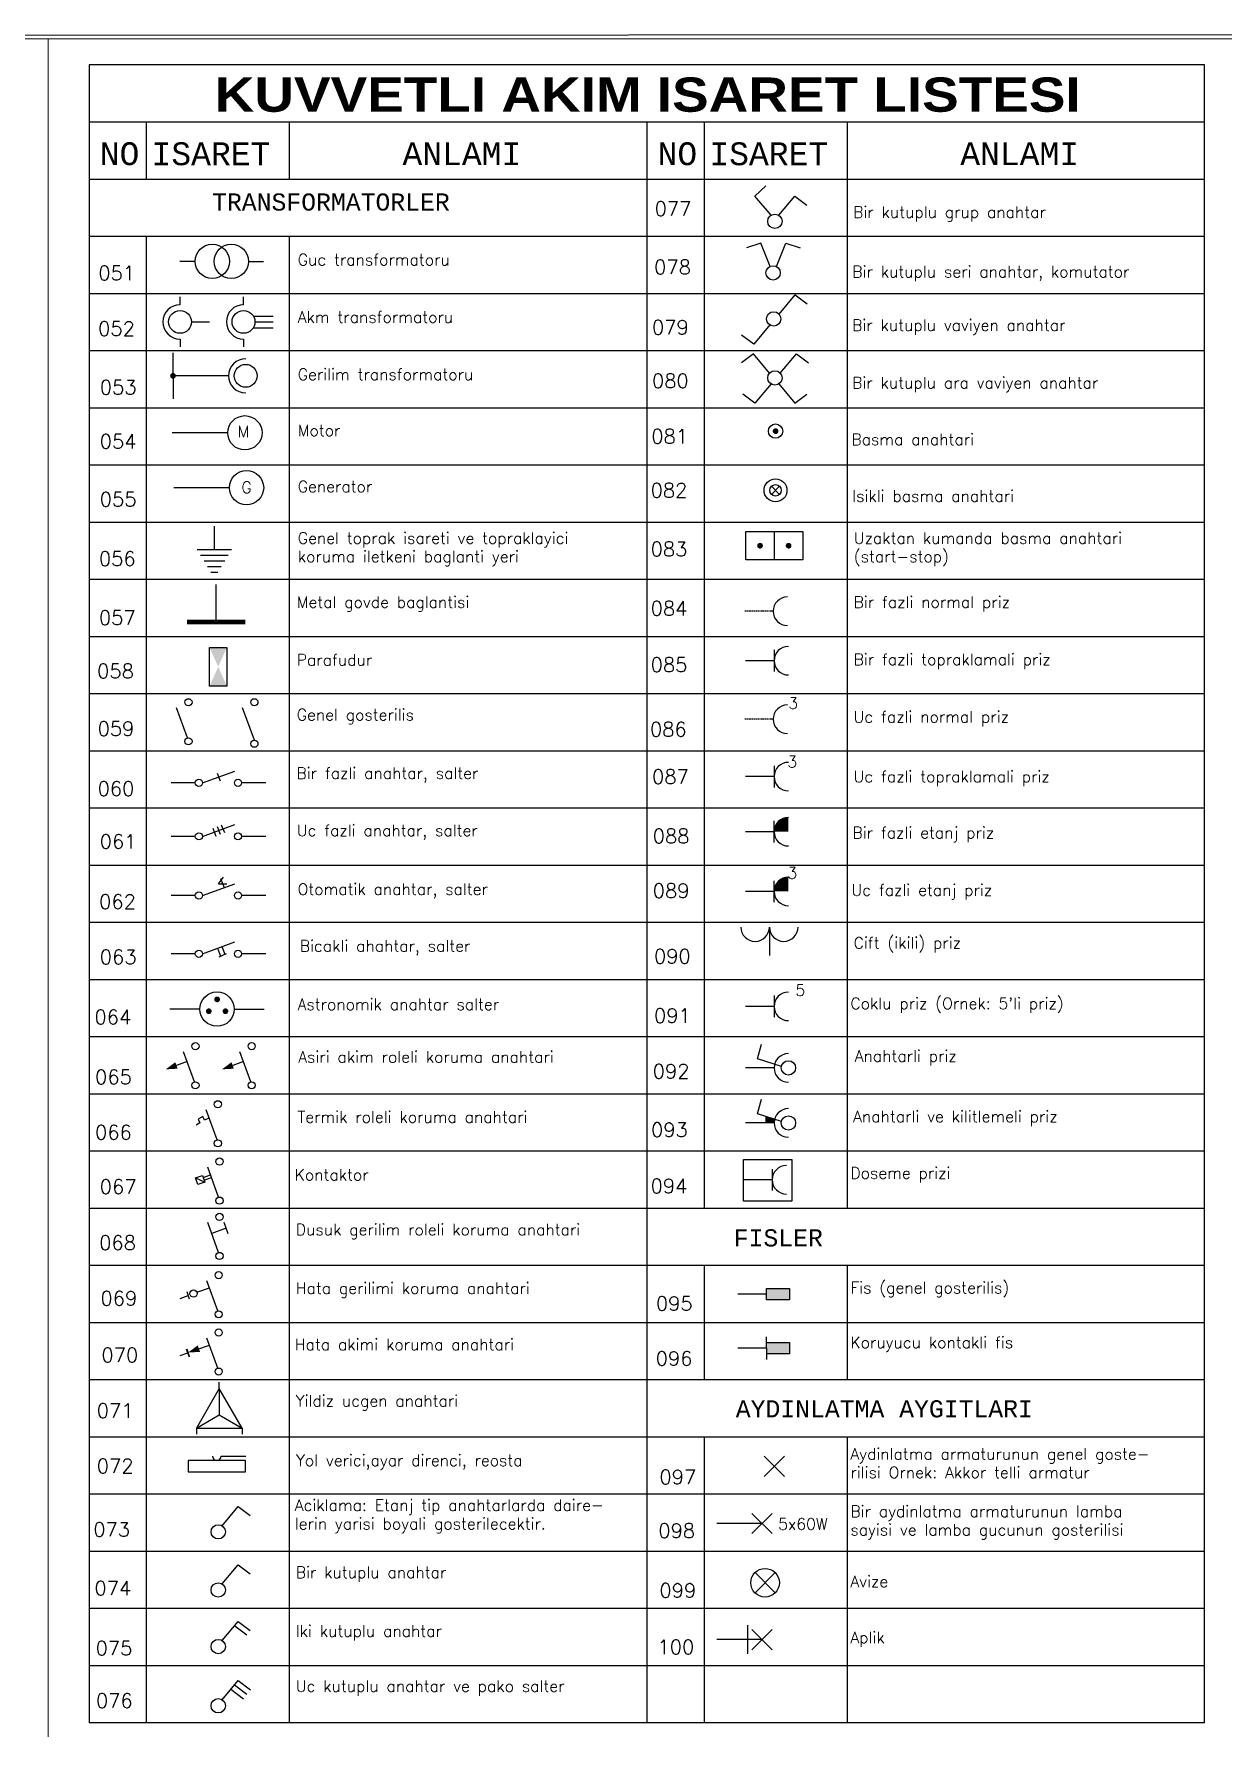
# Model space of a CAD drawing. Header units: millimetres. Extents: x -4402 to 30102, y 1696 to 6551.
# Drawn here: x 25965 to 26460, y 5472 to 6179 of the extents above; entities that cross this region are included whole.
import ezdxf

# ---------------------------------------------------------------- set-up
doc = ezdxf.new("R2010")
doc.units = ezdxf.units.MM
doc.linetypes.add('DASHED', pattern=[0.75, 0.5, -0.25])
doc.layers.add('ANTET', color=2, linetype='Continuous', lineweight=15)
for name, color, linetype in [('Kapi_Pencere', 7, 'Continuous'), ('NO1', 40, 'Continuous'), ('NO2', 3, 'Continuous'), ('NO3', 3, 'Continuous')]:
    doc.layers.add(name, color=color, linetype=linetype)
doc.styles.add('MONOTXT', font='monotxt.shx')
doc.styles.add('ROMANC', font='', dxfattribs={"width": 0.9})
doc.styles.add('ROMANS', font='ROMANS.shx', dxfattribs={"width": 0.7})
doc.styles.get('ROMANC').set_extended_font_data('Arial Black')

msp = doc.modelspace()

# ---------------------------------------------------------------- linework, layer by layer
at = {"color": 3}
msp.add_arc((26278.99, 5938.5), 5.95, 90, 270, dxfattribs=at)
at = {"layer": 'ANTET'}
for p, q in [((26471.31, 6176.85), (25471.59, 6176.85)), ((25971.45, 6176.85), (25971.45, 5469.9))]:
    msp.add_line(p, q, dxfattribs=at)
at = {"layer": 'Kapi_Pencere', "color": 2}
msp.add_line((25471.59, 6178.2), (26971.81, 6178.88), dxfattribs=at)
at = {"layer": 'NO1'}
for p, q in [((26031.03, 6058.95), (26038.58, 6058.95)), ((26056.78, 6056.57), (26064.97, 6056.57)), ((26056.83, 6061.33), (26064.97, 6061.33)), ((26057.42, 6058.95), (26064.97, 6058.95))]:
    msp.add_line(p, q, dxfattribs=at)
at = {"layer": 'NO1', "color": 31}
for p, q in [((26042.25, 5824.97), (26044.37, 5827.8)), ((26042.25, 5824.97), (26045.79, 5824.97)), ((26034.54, 5725.47), (26032.94, 5724.59)), ((26035.79, 5728.11), (26033.83, 5727.01)), ((26033.83, 5727.01), (26034.54, 5725.47)), ((26036.51, 5726.56), (26035.79, 5728.11)), ((26038.23, 5727.4), (26036.51, 5726.56)), ((26032.73, 5702.65), (26036.58, 5700.78))]:
    msp.add_line(p, q, dxfattribs=at)
msp.add_lwpolyline([(26032.73, 5702.65), (26035.64, 5703.62), (26036.58, 5700.78), (26033.67, 5699.81)], close=True, dxfattribs=at)
at = {"layer": 'NO1', "color": 3}
msp.add_circle((26269.66, 5534.04), 5.95, dxfattribs=at)
at = {"layer": 'NO2', "color": 40}
for p, q in [((25988.4, 6165.95), (25988.4, 5475.66)), ((26452.55, 6165.95), (25988.4, 6165.95)), ((26452.55, 5475.66), (26452.55, 6165.95)), ((26452.55, 6142.14), (25988.4, 6142.14)), ((26012.2, 6142.14), (26012.2, 6118.34)), ((26071.71, 6142.14), (26071.71, 6118.34)), ((26220.47, 6142.14), (26220.47, 5475.66)), ((26244.28, 6142.14), (26244.28, 5689.89)), ((26303.78, 6142.14), (26303.78, 5689.89)), ((26452.55, 6118.34), (25988.4, 6118.34)), ((26452.55, 6094.54), (25988.4, 6094.54)), ((26012.2, 6094.54), (26012.2, 5958.86)), ((26071.71, 6094.54), (26071.71, 5958.86)), ((26452.55, 6070.74), (25988.4, 6070.74)), ((26452.55, 6046.93), (25988.4, 6046.93)), ((26452.55, 6023.13), (25988.4, 6023.13)), ((26452.55, 5999.33), (25988.4, 5999.33)), ((26452.55, 5975.52), (25988.4, 5975.52)), ((26012.2, 5958.86), (26012.2, 5697.03)), ((26071.71, 5958.86), (26071.71, 5697.03)), ((26452.55, 5951.72), (25988.4, 5951.72)), ((26452.55, 5927.92), (25988.4, 5927.92)), ((26452.55, 5904.12), (25988.4, 5904.12)), ((26452.55, 5880.31), (25988.4, 5880.31)), ((26452.55, 5856.51), (25988.4, 5856.51)), ((26452.55, 5832.71), (25988.4, 5832.71)), ((26452.55, 5808.9), (25988.4, 5808.9)), ((26452.55, 5785.1), (25988.4, 5785.1)), ((26452.55, 5761.3), (25988.4, 5761.3)), ((26452.55, 5737.5), (25988.4, 5737.5)), ((26452.55, 5713.69), (25988.4, 5713.69)), ((26012.2, 5697.03), (26012.2, 5475.66)), ((26071.71, 5697.03), (26071.71, 5475.66)), ((26452.55, 5689.89), (25988.4, 5689.89)), ((26452.55, 5666.09), (25988.4, 5666.09)), ((26244.28, 5666.09), (26244.28, 5618.48)), ((26303.78, 5666.09), (26303.78, 5618.48)), ((26452.55, 5642.28), (25988.4, 5642.28)), ((26452.55, 5618.48), (25988.4, 5618.48)), ((26452.55, 5594.68), (25988.4, 5594.68)), ((26244.28, 5594.68), (26244.28, 5475.66)), ((26303.78, 5594.68), (26303.78, 5475.66)), ((26452.55, 5570.87), (25988.4, 5570.87)), ((26452.55, 5547.07), (25988.4, 5547.07)), ((26452.55, 5523.27), (25988.4, 5523.27)), ((26452.55, 5499.47), (25988.4, 5499.47)), ((26452.55, 5475.66), (25988.4, 5475.66))]:
    msp.add_line(p, q, dxfattribs=at)
at = {"layer": 'NO3'}
for p, q in [((26265.45, 6111.37), (26269.98, 6115.68)), ((26265.45, 6111.37), (26269.98, 6115.68)), ((26272.18, 6103.39), (26265.45, 6111.37)), ((26272.18, 6103.39), (26265.45, 6111.37)), ((26275.37, 6103.39), (26282.1, 6111.37)), ((26275.37, 6103.39), (26282.1, 6111.37)), ((26282.1, 6111.37), (26287.11, 6107.64)), ((26282.1, 6111.37), (26287.11, 6107.64)), ((26267.91, 6091.77), (26261.97, 6089.81)), ((26271.77, 6082.07), (26267.91, 6091.77)), ((26274.41, 6082.07), (26278.27, 6091.77)), ((26278.27, 6091.77), (26284.21, 6089.81)), ((26275.47, 6062.24), (26282.2, 6070.22)), ((26275.47, 6062.24), (26282.2, 6070.22)), ((26282.2, 6070.22), (26287.21, 6066.48)), ((26282.2, 6070.22), (26287.21, 6066.48)), ((26271.67, 6057.73), (26264.94, 6049.74)), ((26271.67, 6057.73), (26264.94, 6049.74)), ((26264.94, 6049.74), (26259.92, 6053.48)), ((26264.94, 6049.74), (26259.92, 6053.48)), ((26264.84, 6045.65), (26259.83, 6041.92)), ((26264.84, 6045.65), (26259.83, 6041.92)), ((26271.57, 6037.67), (26264.84, 6045.65)), ((26271.57, 6037.67), (26264.84, 6045.65)), ((26275.98, 6037.67), (26282.71, 6045.65)), ((26275.98, 6037.67), (26282.71, 6045.65)), ((26282.71, 6045.65), (26287.72, 6041.92)), ((26282.71, 6045.65), (26287.72, 6041.92)), ((26265.45, 6025.18), (26260.44, 6028.91)), ((26265.45, 6025.18), (26260.44, 6028.91)), ((26272.18, 6033.16), (26265.45, 6025.18)), ((26272.18, 6033.16), (26265.45, 6025.18)), ((26275.37, 6033.16), (26282.1, 6025.18)), ((26275.37, 6033.16), (26282.1, 6025.18)), ((26282.1, 6025.18), (26287.11, 6028.91)), ((26282.1, 6025.18), (26287.11, 6028.91)), ((26040.55, 5964.24), (26040.55, 5973.88)), ((26033.41, 5964.24), (26047.69, 5964.24)), ((26034.84, 5961.86), (26046.26, 5961.86)), ((26036.27, 5959.48), (26044.84, 5959.48)), ((26037.69, 5957.1), (26043.41, 5957.1)), ((26039.12, 5954.72), (26041.98, 5954.72)), ((26041.28, 5934.06), (26041.28, 5949.65)), ((26038.58, 5923.42), (26045.72, 5923.42)), ((26038.58, 5907.35), (26038.58, 5923.42)), ((26045.72, 5923.42), (26045.72, 5907.35)), ((26270.26, 5654.15), (26258.36, 5654.15)), ((26270.26, 5654.15), (26270.26, 5656.53)), ((26270.26, 5656.53), (26279.79, 5656.53)), ((26270.26, 5651.77), (26270.26, 5654.15)), ((26279.79, 5656.53), (26279.79, 5651.77)), ((26279.79, 5651.77), (26270.26, 5651.77)), ((26270.26, 5631.71), (26258.36, 5631.71)), ((26270.26, 5631.71), (26270.26, 5636.47)), ((26270.26, 5634.09), (26279.79, 5634.09)), ((26270.26, 5631.71), (26270.26, 5626.95)), ((26279.79, 5634.09), (26279.79, 5629.33)), ((26279.79, 5629.33), (26270.26, 5629.33)), ((26043.77, 5557.75), (26050.5, 5565.73)), ((26050.5, 5565.73), (26055.51, 5561.99)), ((26268.44, 5558.67), (26249.56, 5558.67)), ((26043.77, 5533.52), (26050.5, 5541.51)), ((26050.5, 5541.51), (26055.51, 5537.77)), ((26043.77, 5509.97), (26050.5, 5517.95)), ((26049.07, 5516.05), (26054.09, 5512.31)), ((26050.5, 5517.95), (26055.51, 5514.22)), ((26262.34, 5516.32), (26262.34, 5504.41)), ((26268.44, 5510.36), (26249.56, 5510.36)), ((26043.77, 5485.33), (26050.5, 5493.31)), ((26048.96, 5491.49), (26054.09, 5487.67)), ((26050.5, 5493.31), (26055.63, 5489.49)), ((26047.42, 5489.67), (26052.67, 5485.76))]:
    msp.add_line(p, q, dxfattribs=at)
at = {"layer": 'NO3', "color": 40}
for p, q in [((26032.55, 6084.2), (26026.23, 6084.2)), ((26054.71, 6084.2), (26061.04, 6084.2)), ((26026.3, 6066.14), (26026.3, 6069.36)), ((26052.68, 6066.14), (26052.68, 6069.36)), ((26026.3, 6051.85), (26026.3, 6048.63)), ((26052.68, 6051.85), (26052.68, 6048.63)), ((26023.35, 6036.53), (26023.35, 6046.07)), ((26046.44, 6036.53), (26023.35, 6036.53)), ((26023.35, 6036.53), (26023.35, 6026.99)), ((26046.1, 6012.81), (26023.01, 6012.81)), ((26046.79, 5989.95), (26023.69, 5989.95))]:
    msp.add_line(p, q, dxfattribs=at)
at = {"layer": 'NO3', "color": 3, "linetype": 'Continuous'}
for p, q in [((26275.71, 5987.19), (26272.35, 5990.55)), ((26272.35, 5987.19), (26275.71, 5990.55)), ((26271.49, 5807.03), (26271.49, 5795.13)), ((26273.44, 5748.4), (26261.54, 5748.4)), ((26273.44, 5725.47), (26261.54, 5725.47))]:
    msp.add_line(p, q, dxfattribs=at)
at = {"layer": 'NO3', "color": 3}
for p, q in [((26261.62, 5971.76), (26285.42, 5971.76)), ((26261.62, 5959.86), (26261.62, 5971.76)), ((26273.52, 5971.76), (26273.52, 5959.86)), ((26285.42, 5971.76), (26285.42, 5959.86)), ((26285.42, 5959.86), (26261.62, 5959.86)), ((26273.44, 5922.4), (26273.44, 5913.48)), ((26273.44, 5917.94), (26261.54, 5917.94)), ((26273.44, 5874.12), (26273.44, 5865.19)), ((26273.44, 5869.65), (26261.54, 5869.65)), ((26273.44, 5842.27), (26273.44, 5851.19)), ((26273.44, 5846.73), (26261.54, 5846.73)), ((26273.44, 5817.39), (26273.44, 5826.32)), ((26273.44, 5821.85), (26261.54, 5821.85)), ((26273.44, 5774.01), (26261.54, 5774.01)), ((26273.44, 5774.01), (26261.54, 5774.01)), ((26273.44, 5778.47), (26273.44, 5769.54)), ((26266.55, 5752.2), (26268.14, 5758.25)), ((26276.47, 5748.94), (26266.55, 5752.2)), ((26266.55, 5729.28), (26268.14, 5735.32)), ((26276.47, 5726.02), (26266.55, 5729.28)), ((26269.94, 5728.16), (26269.94, 5725.47)), ((26260.74, 5701.81), (26260.74, 5710.22)), ((26260.74, 5710.22), (26280.8, 5710.22)), ((26280.8, 5710.22), (26280.8, 5692.93)), ((26272.64, 5706.27), (26272.64, 5697.35)), ((26272.64, 5701.81), (26260.74, 5701.81)), ((26260.74, 5692.93), (26260.74, 5701.81)), ((26280.8, 5692.93), (26260.74, 5692.93))]:
    msp.add_line(p, q, dxfattribs=at)
at = {"layer": 'NO3', "color": 3, "linetype": 'DASHED'}
for p, q in [((26273.04, 5938.5), (26261.14, 5938.5)), ((26273.04, 5893.55), (26261.14, 5893.55))]:
    msp.add_line(p, q, dxfattribs=at)
at = {"layer": 'NO3', "color": 31}
for p, q in [((26045.72, 5907.35), (26038.58, 5907.35)), ((26029.42, 5885.8), (26024.86, 5898.31)), ((26057.2, 5884.85), (26052.3, 5898.31)), ((26035.61, 5867.09), (26049.07, 5871.99)), ((26032.63, 5867.09), (26022.6, 5867.09)), ((26041.68, 5871.14), (26042.99, 5867.93)), ((26061.91, 5867.09), (26051.88, 5867.09)), ((26032.63, 5844.8), (26022.6, 5844.8)), ((26035.61, 5844.8), (26049.07, 5849.7)), ((26039.91, 5848.14), (26041.23, 5844.92)), ((26041.68, 5848.86), (26042.99, 5845.64)), ((26043.44, 5849.58), (26044.75, 5846.37)), ((26061.91, 5844.8), (26051.88, 5844.8)), ((26035.61, 5820.18), (26049.07, 5825.07)), ((26043.14, 5827.3), (26044.69, 5823.48)), ((26032.63, 5820.18), (26022.6, 5820.18)), ((26061.91, 5820.18), (26051.88, 5820.18)), ((26032.63, 5795.91), (26022.6, 5795.91)), ((26035.61, 5795.91), (26049.07, 5800.81)), ((26041.85, 5798.18), (26043.16, 5794.97)), ((26042.5, 5794.7), (26045.59, 5795.96)), ((26043.61, 5798.9), (26044.93, 5795.69)), ((26061.91, 5795.91), (26051.88, 5795.91)), ((26034.55, 5772.86), (26022.05, 5772.86)), ((26048.84, 5772.86), (26061.34, 5772.86)), ((26032.33, 5742.59), (26027.78, 5755.1)), ((26055.73, 5742.59), (26051.17, 5755.1)), ((26029.26, 5751.04), (26024.78, 5749.41)), ((26052.65, 5751.04), (26048.18, 5749.41)), ((26041.65, 5718.43), (26037.09, 5730.94)), ((26035.9, 5702.78), (26038.94, 5703.89)), ((26036.28, 5701.65), (26039.34, 5702.77)), ((26042.33, 5694.58), (26037.78, 5707.09)), ((26042.33, 5671.53), (26037.78, 5684.05)), ((26045.43, 5681.67), (26039.44, 5679.48)), ((26046.3, 5679.29), (26044.57, 5684.05)), ((26026.35, 5652.43), (26029.72, 5653.66)), ((26030.27, 5652.15), (26029.17, 5655.17)), ((26033.26, 5654.95), (26038.49, 5656.85)), ((26041.99, 5647.25), (26037.43, 5659.76)), ((26033.26, 5631.09), (26038.49, 5633)), ((26041.99, 5623.39), (26037.43, 5635.91)), ((26026.35, 5628.58), (26029.45, 5629.7)), ((26028.84, 5631.26), (26030.08, 5628.08)), ((26030.27, 5628.29), (26029.17, 5631.31)), ((26042.61, 5614.92), (26042.61, 5617.5)), ((26042.61, 5614.92), (26033.09, 5598.43)), ((26052.13, 5598.43), (26042.61, 5614.92)), ((26042.61, 5614.92), (26042.61, 5603.92)), ((26033.09, 5598.43), (26042.61, 5603.92)), ((26042.61, 5603.92), (26052.13, 5598.43)), ((26033.09, 5598.43), (26052.13, 5598.43)), ((26033.09, 5598.43), (26033.09, 5595.84)), ((26052.13, 5598.43), (26052.13, 5595.84)), ((26029.66, 5584.93), (26029.66, 5580.16)), ((26053.46, 5584.93), (26029.66, 5584.93)), ((26043.35, 5586.71), (26053.71, 5586.71)), ((26053.46, 5580.16), (26053.46, 5584.93)), ((26029.66, 5580.16), (26053.46, 5580.16))]:
    msp.add_line(p, q, dxfattribs=at)
at = {"layer": 'NO3', "linetype": 'Continuous'}
for p, q in [((26277.78, 5578.3), (26269.36, 5586.72)), ((26269.36, 5578.3), (26277.78, 5586.72)), ((26264.23, 5554.47), (26272.65, 5562.88)), ((26272.65, 5554.47), (26264.23, 5562.88)), ((26265.51, 5529.85), (26273.92, 5538.27)), ((26273.92, 5529.85), (26265.51, 5538.27)), ((26272.65, 5506.16), (26264.23, 5514.57)), ((26264.23, 5506.16), (26272.65, 5514.57))]:
    msp.add_line(p, q, dxfattribs=at)
at = {"layer": 'NO3', "color": 40, "const_width": 1.19}
msp.add_lwpolyline([(26022.75, 6036.53, 1), (26023.94, 6036.53, 1)], format="xyb", close=True, dxfattribs=at)
at = {"layer": 'NO3', "const_width": 1.19}
msp.add_lwpolyline([(26273.44, 6013.5, 1), (26274.63, 6013.5, 1)], format="xyb", close=True, dxfattribs=at)
at = {"layer": 'NO3', "color": 3, "const_width": 1.19}
for points in [[(26266.98, 5965.81, 1), (26268.17, 5965.81, 1)], [(26278.88, 5965.81, 1), (26280.07, 5965.81, 1)]]:
    msp.add_lwpolyline(points, format="xyb", close=True, dxfattribs=at)
at = {"layer": 'NO3', "const_width": 1.9}
msp.add_lwpolyline([(26029.17, 5934.06), (26053.39, 5934.06)], dxfattribs=at)
at = {"layer": 'NO3', "color": 3, "const_width": 5.95}
for points in [[(26279.39, 5849.71, 0.414214), (26276.42, 5846.73, 1)], [(26279.39, 5824.83, 0.414214), (26276.42, 5821.85, 1)]]:
    msp.add_lwpolyline(points, format="xyb", dxfattribs=at)
at = {"layer": 'NO3', "color": 31, "const_width": 1.19}
for points in [[(26037.63, 5771.98, 1), (26038.82, 5771.98, 1)], [(26041.1, 5776.92, 1), (26042.29, 5776.92, 1)], [(26045.76, 5771.98, -1), (26044.57, 5771.98, -1)]]:
    msp.add_lwpolyline(points, format="xyb", close=True, dxfattribs=at)
at = {"layer": 'NO3', "color": 31}
for points in [[(26024.78, 5749.41, 2.86, 0, 0), (26020.31, 5747.78, 0, 0, 0)], [(26048.18, 5749.41, 2.86, 0, 0), (26043.71, 5747.78, 0, 0, 0)], [(26034.1, 5631.5, 2.86, 0, 0), (26029.62, 5629.88, 0, 0, 0)]]:
    msp.add_lwpolyline(points, format="xyseb", dxfattribs=at)
at = {"layer": 'NO3'}
for centre in [(26273.77, 6100.88), (26273.77, 6100.88), (26273.01, 6079.41), (26273.01, 6079.41), (26273.26, 6060.24), (26273.26, 6060.24), (26273.77, 6035.67), (26273.77, 6035.67), (26274.03, 6013.5), (26042.17, 5555.23), (26042.17, 5531.01), (26042.17, 5507.46), (26042.17, 5482.82)]:
    msp.add_circle(centre, 2.98, dxfattribs=at)
at = {"layer": 'NO3', "color": 40}
for centre, radius in [((26039.69, 6084.2), 7.14), ((26047.57, 6084.2), 7.14), ((26026.3, 6059), 4.76), ((26052.68, 6059), 4.76), ((26053.59, 6036.53), 4.76), ((26053.24, 6012.81), 7.14), ((26053.93, 5989.95), 7.14)]:
    msp.add_circle(centre, radius, dxfattribs=at)
at = {"layer": 'NO3', "color": 3}
for centre, radius in [((26274.03, 5988.87), 4.76), ((26274.03, 5988.87), 2.38), ((26279.39, 5748.4), 2.98), ((26279.39, 5725.47), 2.98)]:
    msp.add_circle(centre, radius, dxfattribs=at)
at = {"layer": 'NO3', "color": 31}
for centre, radius in [((26029.76, 5900.62), 1.49), ((26057.2, 5900.62), 1.49), ((26029.76, 5884.35), 1.49), ((26057.2, 5883.36), 1.49), ((26034.12, 5867.09), 1.49), ((26050.39, 5867.09), 1.49), ((26034.12, 5844.8), 1.49), ((26050.39, 5844.8), 1.49), ((26034.12, 5820.18), 1.49), ((26050.39, 5820.18), 1.49), ((26034.12, 5795.91), 1.49), ((26050.39, 5795.91), 1.49), ((26041.69, 5772.86), 7.14), ((26032.68, 5757.42), 1.49), ((26056.07, 5757.42), 1.49), ((26032.68, 5741.14), 1.49), ((26056.07, 5741.14), 1.49), ((26041.99, 5733.25), 1.49), ((26041.99, 5716.98), 1.49), ((26042.68, 5709.4), 1.49), ((26042.68, 5693.13), 1.49), ((26042.68, 5686.36), 1.49), ((26042.68, 5670.09), 1.49), ((26042.33, 5662.07), 1.49), ((26031.86, 5654.44), 1.49), ((26042.33, 5645.8), 1.49), ((26042.33, 5638.22), 1.49), ((26042.33, 5621.95), 1.49)]:
    msp.add_circle(centre, radius, dxfattribs=at)
at = {"layer": 'NO3', "color": 40}
for centre in [(26026.3, 6059), (26052.68, 6059), (26053.59, 6036.53)]:
    msp.add_arc(centre, 7.14, 90, 270, dxfattribs=at)
at = {"layer": 'NO3', "color": 3}
for centre in [(26279.39, 5917.94), (26279.39, 5869.65), (26279.39, 5846.73), (26279.39, 5821.85), (26279.39, 5774.01), (26278.59, 5701.81)]:
    msp.add_arc(centre, 5.95, 90, 270, dxfattribs=at)
at = {"layer": 'NO3', "color": 3, "linetype": 'Continuous'}
for centre, start, end in [((26278.99, 5893.55), 90, 270), ((26265.54, 5807.03), 180, 0), ((26277.44, 5807.03), 180, 0), ((26279.39, 5748.4), 90, 270), ((26279.39, 5725.47), 90, 270)]:
    msp.add_arc(centre, 5.95, start, end, dxfattribs=at)
at = {"layer": 'NO3', "color": 31}
msp.add_arc((26041.56, 5586.71), 1.79, 180, 0, dxfattribs=at)
at = {"layer": 'NO3'}
for points in [[(26038.58, 5923.42), (26045.72, 5923.42), (26045.72, 5907.35), (26038.58, 5907.35)], [(26270.26, 5656.53), (26279.79, 5656.53), (26270.26, 5651.77), (26279.79, 5651.77)], [(26270.26, 5634.09), (26279.79, 5634.09), (26270.26, 5629.33), (26279.79, 5629.33)]]:
    msp.add_solid(points, dxfattribs=at)
at = {"layer": 'NO3', "color": 3}
msp.add_solid([(26269.94, 5728.16), (26273.63, 5726.95), (26269.94, 5725.47), (26273.44, 5725.47)], dxfattribs=at)

# ---------------------------------------------------------------- texts
at = {"layer": 'NO1', "color": 240, "style": 'ROMANC'}
msp.add_text('KUVVETLI AKIM ISARET LISTESI', height=14.2817, dxfattribs=at).set_placement((26040.69, 6146.47))
at = {"layer": 'NO1', "color": 40, "style": 'MONOTXT'}
for s, height, p in [('NO ', 9.521, (25992.88, 6124.25)), ('ISARET ', 9.521, (26014.41, 6124.23)), ('ANLAMI', 9.521, (26118.82, 6124.25)), ('NO ', 9.521, (26224.96, 6124.25)), ('ISARET ', 9.521, (26246.49, 6124.23)), ('ANLAMI', 9.521, (26350.89, 6124.25)), ('TRANSFORMATORLER', 7.1409, (26039.6, 6105.33)), ('FISLER', 7.141, (26256.63, 5674.05)), ('AYDINLATMA AYGITLARI', 7.1409, (26257.48, 5602.88))]:
    msp.add_text(s, height=height, dxfattribs=at).set_placement(p)
at = {"layer": 'NO1', "color": 140, "style": 'ROMANS'}
for s, height, p in [('077', 5.951, (26223.71, 6103.17)), ('Bir kutuplu grup anahtar', 4.7606, (26306.31, 6102.31)), ('Guc transformatoru', 4.7606, (26075.24, 6082.51)), ('078', 5.951, (26223.53, 6078.82)), ('051', 5.951, (25992.27, 6076.34)), ('Bir kutuplu seri anahtar, komutator', 4.7606, (26305.97, 6077.52)), ('Akm transformatoru', 4.7606, (26075.24, 6058.63)), ('052', 5.951, (25992.2, 6053.24)), ('079', 5.951, (26222.62, 6053.77)), ('Bir kutuplu vaviyen anahtar', 4.7606, (26305.9, 6055.23)), ('053', 5.951, (25992.9, 6028.82)), ('Gerilim transformatoru', 4.7606, (26075.24, 6034.76)), ('080', 5.951, (26222.62, 6031.47)), ('Bir kutuplu ara vaviyen anahtar', 4.7606, (26305.9, 6031.26)), ('Motor', 4.761, (26075.24, 6011.41)), ('081', 5.951, (26222.33, 6008.33)), ('054', 5.951, (25992.84, 6006.26)), ('Basma anahtari', 4.7606, (26305.6, 6007.68)), ('Generator', 4.761, (26075.24, 5988.06)), ('055', 5.951, (25992.86, 5982.19)), ('082', 5.951, (26222.05, 5985.9)), ('Isikli basma anahtari', 4.7606, (26305.93, 5984.11)), ('Genel toprak isareti ve topraklayici', 4.7606, (26075.25, 5966.61)), ('Uzaktan kumanda basma anahtari', 4.7606, (26306.59, 5966.61)), ('koruma iletkeni baglanti yeri', 4.7606, (26075.25, 5958.91)), ('083', 5.951, (26222.05, 5961.42)), ('(start-stop)', 4.7606, (26306.59, 5958.91)), ('056', 5.951, (25992.51, 5957.44)), ('Metal govde baglantisi', 4.7606, (26074.82, 5939.95)), ('084', 5.951, (26222.06, 5936.72)), ('Bir fazli normal priz', 4.7606, (26306.48, 5939.93)), ('057', 5.951, (25992.51, 5932.89)), ('058', 5.951, (25991.77, 5910.62)), ('Parafudur', 4.761, (26074.82, 5915.87)), ('085', 5.951, (26222.06, 5913.27)), ('Bir fazli topraklamali priz', 4.7606, (26306.48, 5916.05)), ('Genel gosterilis', 4.7606, (26074.82, 5893.06)), ('Uc fazli normal priz', 4.7606, (26306.48, 5892.17)), ('059', 5.951, (25991.98, 5886.65)), ('086', 5.951, (26221.78, 5886.42)), ('Bir fazli anahtar, salter', 4.7606, (26074.71, 5868.7)), ('087', 5.951, (26222.65, 5866.68)), ('Uc fazli topraklamali priz', 4.7606, (26306.48, 5867.3)), ('060', 5.951, (25991.98, 5861.71)), ('061', 5.951, (25992.84, 5839.67)), ('Uc fazli anahtar, salter', 4.7606, (26074.84, 5844.88)), ('088', 5.951, (26222.92, 5841.95)), ('Bir fazli etanj priz', 4.7606, (26306.04, 5843.95)), ('Otomatik anahtar, salter', 4.7606, (26075.18, 5820.42)), ('089', 5.951, (26222.92, 5819.18)), ('Uc fazli etanj priz', 4.7606, (26305.61, 5820.07)), ('062', 5.951, (25992.62, 5814.62)), ('Bicakli ahahtar, salter', 4.7606, (26076.08, 5796.79)), ('Cift (ikili) priz', 4.7606, (26306.51, 5798.06)), ('063', 5.951, (25992.87, 5791.62)), ('090', 5.951, (26223.44, 5791.91)), ('Astronomik anahtar salter', 4.7606, (26075.18, 5772.49)), ('091', 5.951, (26223.45, 5767.21)), ("Coklu priz (Ornek: 5'li priz)", 4.7606, (26305.17, 5772.84)), ('064', 5.951, (25990.69, 5766.6)), ('Asiri akim roleli koruma anahtari', 4.7606, (26075.46, 5750.58)), ('Anahtarli priz', 4.7606, (26306.97, 5750.97)), ('065', 5.951, (25990.91, 5741.66)), ('092', 5.951, (26222.93, 5744.01)), ('Termik roleli koruma anahtari', 4.7606, (26075.12, 5725.58)), ('Anahtarli ve kilitlemeli priz', 4.7606, (26306.31, 5725.77)), ('066', 5.951, (25990.91, 5718.56)), ('093', 5.951, (26222.22, 5719.64)), ('Kontaktor', 4.761, (26073.94, 5701.53)), ('Doseme prizi', 4.7606, (26305.17, 5702.24)), ('067', 5.951, (25992.86, 5695.95)), ('094', 5.951, (26222.04, 5696.26)), ('Dusuk gerilim roleli koruma anahtari', 4.7606, (26074.44, 5678.68)), ('068', 5.951, (25992.64, 5672.6)), ('Fis (genel gosterilis)', 4.7606, (26305.17, 5654.53)), ('069', 5.951, (25993.18, 5649.51)), ('Hata gerilimi koruma anahtari', 4.7606, (26074.44, 5654.27)), ('095', 5.951, (26224.25, 5647.32)), ('070', 5.951, (25993.58, 5625.83)), ('Hata akimi koruma anahtari', 4.7606, (26074.03, 5630.82)), ('Koruyucu kontakli fis', 4.7606, (26305.17, 5631.72)), ('096', 5.951, (26224.17, 5624.43)), ('Yildiz ucgen anahtari', 4.7606, (26074.44, 5607.37)), ('071', 5.951, (25991.62, 5602.74)), ('Aydinlatma armaturunun genel goste-', 4.7606, (26305.17, 5585.28)), ('072', 5.951, (25991.64, 5579.67)), ('Yol verici,ayar direnci, reosta', 4.7606, (26074.52, 5582.62)), ('rilisi Ornek: Akkor telli armatur', 4.7606, (26305.17, 5577.57)), ('097', 5.951, (26225.72, 5575.06)), ('Aciklama: Etanj tip anahtarlarda daire-', 4.7606, (26074.01, 5563.95)), ('lerin yarisi boyali gosterilecektir.', 4.7606, (26074.01, 5556.24)), ('Bir aydinlatma armaturunun lamba', 4.7606, (26305.17, 5561.4)), ('073', 5.951, (25990.17, 5553.22)), ('098', 5.951, (26225.26, 5552.74)), ('sayisi ve lamba gucunun gosterilisi', 4.7606, (26305.17, 5553.69)), ('Bir kutuplu anahtar', 4.7606, (26074.42, 5536)), ('074', 5.951, (25990.68, 5528.8)), ('099', 5.951, (26225.72, 5527.84)), ('Avize', 4.761, (26305.17, 5532.21)), ('Iki kutuplu anahtar', 4.7606, (26074.42, 5511.56)), ('Aplik', 4.761, (26305.17, 5508.87)), ('075', 5.951, (25991.14, 5503.82)), ('100', 5.951, (26224.94, 5504.35)), ('Uc kutuplu anahtar ve pako salter', 4.7606, (26074.42, 5488.6)), ('076', 5.951, (25991.29, 5481.97))]:
    msp.add_text(s, height=height, dxfattribs=at).set_placement(p)
at = {"layer": 'NO1', "color": 3, "style": 'ROMANS'}
for s, p in [('M', (26050.22, 6010.95)), ('G', (26051.79, 5987.73)), ('3', (26279.34, 5897.87)), ('3', (26278.94, 5873.49)), ('3', (26278.94, 5827.15)), ('5', (26282.32, 5778.36))]:
    msp.add_text(s, height=4.76, dxfattribs=at).set_placement(p)
at = {"layer": 'NO1', "color": 142, "style": 'ROMANS'}
msp.add_text('5x60W', height=4.761, dxfattribs=at).set_placement((26275.12, 5556.12))

doc.saveas('drawing.dxf')
